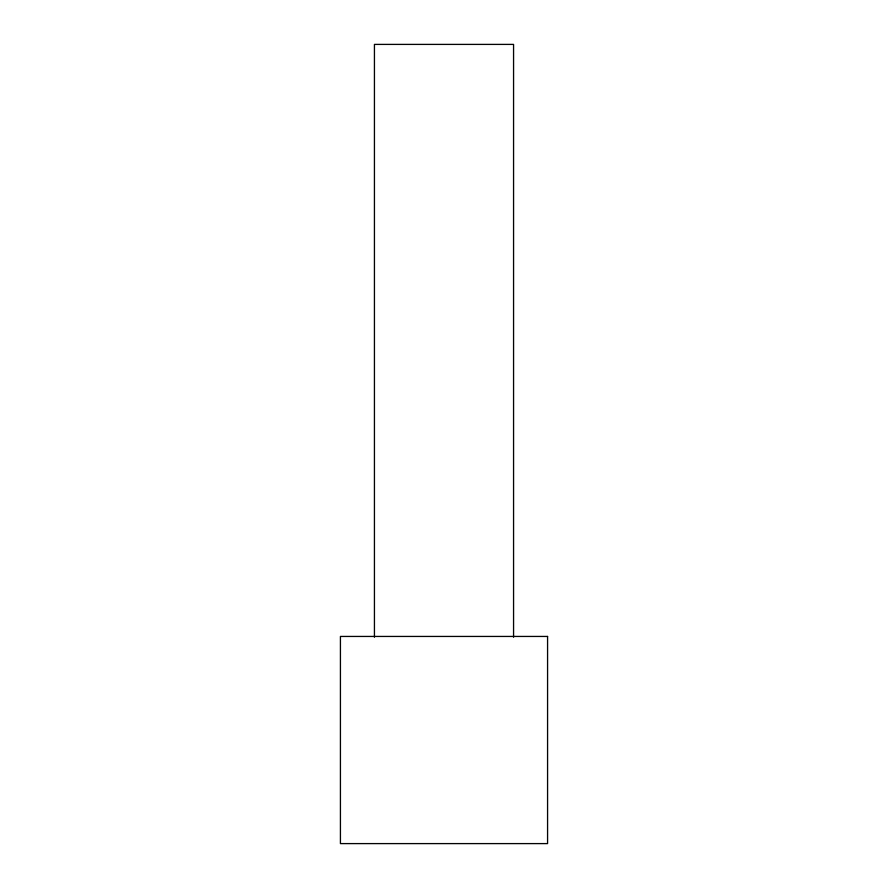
<?xml version="1.0" encoding="UTF-8"?>
<svg xmlns="http://www.w3.org/2000/svg" width="888" height="888" viewBox="0 0 888 888"><rect width="100%" height="100%" fill="white"/><g stroke="black" fill="none" stroke-linecap="round" stroke-linejoin="round"><path stroke-width="1.33" d="M513.564 637.218L513.564 44.4L374.436 44.4L374.436 637.218M547.574 636.441L340.426 636.441L340.426 843.6L547.574 843.6L547.574 636.441"/></g></svg>
